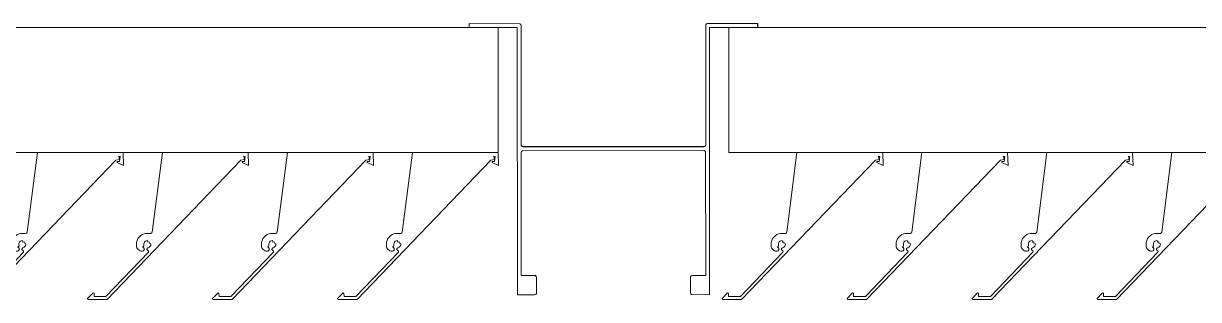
# Model space of a CAD drawing. Header units: millimetres. Extents: x -220592 to 404889, y -217665 to 38245.
# Drawn here: x 7766.43 to 7772.54, y -48111.6 to -48110.16 of the extents above; entities that cross this region are included whole.
import ezdxf

# ---------------------------------------------------------------- set-up
doc = ezdxf.new("R2010")
doc.units = ezdxf.units.MM
doc.linetypes.add('XKITLINE00', pattern=[0])
doc.layers.add('Part', color=7, linetype='Continuous', lineweight=0)

# ---------------------------------------------------------------- blocks, each defined once
blk = doc.blocks.new('*A15319')
at = {"layer": 'Part', "color": 7, "linetype": 'XKITLINE00', "lineweight": 0}
for p, q in [((28.806118, 98.970988), (28.859122, 99.384796)), ((29.283123, 99.365107), (29.286027, 99.348091)), ((29.289696, 99.363071), (29.283123, 99.365107)), ((29.286556, 99.338088), (29.289696, 99.363071)), ((29.304826, 99.384796), (29.30744, 99.317301)), ((29.267484, 99.345194), (28.571238, 98.620072)), ((29.286027, 99.348091), (29.267484, 99.345194)), ((29.273953, 99.332836), (29.274365, 99.337959)), ((29.30744, 99.317301), (29.273953, 99.332836)), ((29.274365, 99.337959), (29.286556, 99.338088)), ((28.727767, 98.927112), (28.73214, 98.936375)), ((28.73214, 98.936375), (28.738118, 98.944691)), ((28.738118, 98.944691), (28.745505, 98.951787)), ((28.745505, 98.951787), (28.754055, 98.957427)), ((28.754055, 98.957427), (28.763485, 98.961425)), ((28.763485, 98.961425), (28.773484, 98.963648)), ((28.773484, 98.963648), (28.78372, 98.964023)), ((28.78372, 98.964023), (28.793854, 98.962537)), ((28.793854, 98.962537), (28.799376, 98.962776)), ((28.799376, 98.962776), (28.803928, 98.965913)), ((28.803928, 98.965913), (28.806118, 98.970988)), ((28.724359, 98.906998), (28.725144, 98.917211)), ((28.724457, 98.900199), (28.724359, 98.906998)), ((28.725093, 98.894471), (28.724457, 98.900199)), ((28.726812, 98.88897), (28.725093, 98.894471)), ((28.725144, 98.917211), (28.727767, 98.927112)), ((28.729552, 98.8839), (28.726812, 98.88897)), ((28.73321, 98.879447), (28.729552, 98.8839)), ((28.737653, 98.875775), (28.73321, 98.879447)), ((28.742716, 98.873021), (28.737653, 98.875775)), ((28.748212, 98.871286), (28.742716, 98.873021)), ((28.755982, 98.87079), (28.748212, 98.871286)), ((28.761456, 98.87343), (28.755982, 98.87079)), ((28.760996, 98.89478), (28.756015, 98.89275)), ((28.756015, 98.89275), (28.761487, 98.889808)), ((28.763403, 98.899591), (28.760996, 98.89478)), ((28.764693, 98.878574), (28.761456, 98.87343)), ((28.761487, 98.889808), (28.764705, 98.884652)), ((28.762842, 98.912009), (28.762498, 98.905509)), ((28.762498, 98.905509), (28.763403, 98.899591)), ((28.76544, 98.917977), (28.762842, 98.912009)), ((28.764705, 98.884652), (28.764693, 98.878574)), ((28.769962, 98.922659), (28.76544, 98.917977)), ((28.775836, 98.925461), (28.769962, 98.922659)), ((28.78232, 98.92603), (28.775836, 98.925461)), ((28.778885, 98.879401), (28.779091, 98.885295)), ((28.782739, 98.874937), (28.778885, 98.879401)), ((28.779091, 98.885295), (28.783248, 98.889478)), ((28.783426, 98.918325), (28.78232, 98.92603)), ((28.787366, 98.871282), (28.782739, 98.874937)), ((28.783248, 98.889478), (28.790822, 98.892592)), ((28.790486, 98.919494), (28.783426, 98.918325)), ((28.786274, 98.866123), (28.787366, 98.871282)), ((28.79143, 98.912329), (28.790486, 98.919494)), ((28.790822, 98.892592), (28.795608, 98.897259)), ((28.79882, 98.910007), (28.79143, 98.912329)), ((28.795608, 98.897259), (28.798398, 98.903335)), ((28.798398, 98.903335), (28.79882, 98.910007)), ((28.564871, 98.635107), (28.786274, 98.866123)), ((28.469619, 98.625306), (28.498507, 98.653955)), ((28.472087, 98.620625), (28.469619, 98.625306)), ((28.498507, 98.653955), (28.503428, 98.65287)), ((28.503428, 98.65287), (28.503525, 98.63545)), ((28.503525, 98.63545), (28.564871, 98.635107)), ((28.571238, 98.620072), (28.472087, 98.620625))]:
    blk.add_line(p, q, dxfattribs=at)
blk = doc.blocks.new('*A15320')
at = {"layer": 'Part', "color": 7, "linetype": 'XKITLINE00', "lineweight": 0}
for p, q in [((29.456118, 98.970988), (29.509122, 99.384796)), ((29.933123, 99.365107), (29.936027, 99.348091)), ((29.939696, 99.363071), (29.933123, 99.365107)), ((29.936556, 99.338088), (29.939696, 99.363071)), ((29.954826, 99.384796), (29.95744, 99.317301)), ((29.917484, 99.345194), (29.221238, 98.620072)), ((29.936027, 99.348091), (29.917484, 99.345194)), ((29.923953, 99.332836), (29.924365, 99.337959)), ((29.95744, 99.317301), (29.923953, 99.332836)), ((29.924365, 99.337959), (29.936556, 99.338088)), ((29.377767, 98.927112), (29.38214, 98.936375)), ((29.38214, 98.936375), (29.388118, 98.944691)), ((29.388118, 98.944691), (29.395505, 98.951787)), ((29.395505, 98.951787), (29.404055, 98.957427)), ((29.404055, 98.957427), (29.413485, 98.961425)), ((29.413485, 98.961425), (29.423484, 98.963648)), ((29.423484, 98.963648), (29.43372, 98.964023)), ((29.43372, 98.964023), (29.443854, 98.962537)), ((29.443854, 98.962537), (29.449376, 98.962776)), ((29.449376, 98.962776), (29.453928, 98.965913)), ((29.453928, 98.965913), (29.456118, 98.970988)), ((29.374359, 98.906998), (29.375144, 98.917211)), ((29.374457, 98.900199), (29.374359, 98.906998)), ((29.375093, 98.894471), (29.374457, 98.900199)), ((29.376812, 98.88897), (29.375093, 98.894471)), ((29.375144, 98.917211), (29.377767, 98.927112)), ((29.379552, 98.8839), (29.376812, 98.88897)), ((29.38321, 98.879447), (29.379552, 98.8839)), ((29.387653, 98.875775), (29.38321, 98.879447)), ((29.392716, 98.873021), (29.387653, 98.875775)), ((29.398212, 98.871286), (29.392716, 98.873021)), ((29.405982, 98.87079), (29.398212, 98.871286)), ((29.411456, 98.87343), (29.405982, 98.87079)), ((29.410996, 98.89478), (29.406015, 98.89275)), ((29.406015, 98.89275), (29.411487, 98.889808)), ((29.413403, 98.899591), (29.410996, 98.89478)), ((29.414693, 98.878574), (29.411456, 98.87343)), ((29.411487, 98.889808), (29.414705, 98.884652)), ((29.412842, 98.912009), (29.412498, 98.905509)), ((29.412498, 98.905509), (29.413403, 98.899591)), ((29.41544, 98.917977), (29.412842, 98.912009)), ((29.414705, 98.884652), (29.414693, 98.878574)), ((29.419962, 98.922659), (29.41544, 98.917977)), ((29.425836, 98.925461), (29.419962, 98.922659)), ((29.43232, 98.92603), (29.425836, 98.925461)), ((29.428885, 98.879401), (29.429091, 98.885295)), ((29.432739, 98.874937), (29.428885, 98.879401)), ((29.429091, 98.885295), (29.433248, 98.889478)), ((29.433426, 98.918325), (29.43232, 98.92603)), ((29.437366, 98.871282), (29.432739, 98.874937)), ((29.433248, 98.889478), (29.440822, 98.892592)), ((29.440486, 98.919494), (29.433426, 98.918325)), ((29.436274, 98.866123), (29.437366, 98.871282)), ((29.44143, 98.912329), (29.440486, 98.919494)), ((29.440822, 98.892592), (29.445608, 98.897259)), ((29.44882, 98.910007), (29.44143, 98.912329)), ((29.445608, 98.897259), (29.448398, 98.903335)), ((29.448398, 98.903335), (29.44882, 98.910007)), ((29.214871, 98.635107), (29.436274, 98.866123)), ((29.119619, 98.625306), (29.148507, 98.653955)), ((29.122087, 98.620625), (29.119619, 98.625306)), ((29.148507, 98.653955), (29.153428, 98.65287)), ((29.153428, 98.65287), (29.153525, 98.63545)), ((29.153525, 98.63545), (29.214871, 98.635107)), ((29.221238, 98.620072), (29.122087, 98.620625))]:
    blk.add_line(p, q, dxfattribs=at)
blk = doc.blocks.new('*A15321')
at = {"layer": 'Part', "color": 7, "linetype": 'XKITLINE00', "lineweight": 0}
for p, q in [((30.106118, 98.970988), (30.159122, 99.384796)), ((30.583123, 99.365107), (30.586027, 99.348091)), ((30.589696, 99.363071), (30.583123, 99.365107)), ((30.586556, 99.338088), (30.589696, 99.363071)), ((30.604826, 99.384796), (30.60744, 99.317301)), ((30.567484, 99.345194), (29.871238, 98.620072)), ((30.586027, 99.348091), (30.567484, 99.345194)), ((30.573953, 99.332836), (30.574365, 99.337959)), ((30.60744, 99.317301), (30.573953, 99.332836)), ((30.574365, 99.337959), (30.586556, 99.338088)), ((30.027767, 98.927112), (30.03214, 98.936375)), ((30.03214, 98.936375), (30.038118, 98.944691)), ((30.038118, 98.944691), (30.045505, 98.951787)), ((30.045505, 98.951787), (30.054055, 98.957427)), ((30.054055, 98.957427), (30.063485, 98.961425)), ((30.063485, 98.961425), (30.073484, 98.963648)), ((30.073484, 98.963648), (30.08372, 98.964023)), ((30.08372, 98.964023), (30.093854, 98.962537)), ((30.093854, 98.962537), (30.099376, 98.962776)), ((30.099376, 98.962776), (30.103928, 98.965913)), ((30.103928, 98.965913), (30.106118, 98.970988)), ((30.024359, 98.906998), (30.025144, 98.917211)), ((30.024457, 98.900199), (30.024359, 98.906998)), ((30.025093, 98.894471), (30.024457, 98.900199)), ((30.026812, 98.88897), (30.025093, 98.894471)), ((30.025144, 98.917211), (30.027767, 98.927112)), ((30.029552, 98.8839), (30.026812, 98.88897)), ((30.03321, 98.879447), (30.029552, 98.8839)), ((30.037653, 98.875775), (30.03321, 98.879447)), ((30.042716, 98.873021), (30.037653, 98.875775)), ((30.048212, 98.871286), (30.042716, 98.873021)), ((30.055982, 98.87079), (30.048212, 98.871286)), ((30.061456, 98.87343), (30.055982, 98.87079)), ((30.060996, 98.89478), (30.056015, 98.89275)), ((30.056015, 98.89275), (30.061487, 98.889808)), ((30.063403, 98.899591), (30.060996, 98.89478)), ((30.064693, 98.878574), (30.061456, 98.87343)), ((30.061487, 98.889808), (30.064705, 98.884652)), ((30.062842, 98.912009), (30.062498, 98.905509)), ((30.062498, 98.905509), (30.063403, 98.899591)), ((30.06544, 98.917977), (30.062842, 98.912009)), ((30.064705, 98.884652), (30.064693, 98.878574)), ((30.069962, 98.922659), (30.06544, 98.917977)), ((30.075836, 98.925461), (30.069962, 98.922659)), ((30.08232, 98.92603), (30.075836, 98.925461)), ((30.078885, 98.879401), (30.079091, 98.885295)), ((30.082739, 98.874937), (30.078885, 98.879401)), ((30.079091, 98.885295), (30.083248, 98.889478)), ((30.083426, 98.918325), (30.08232, 98.92603)), ((30.087366, 98.871282), (30.082739, 98.874937)), ((30.083248, 98.889478), (30.090822, 98.892592)), ((30.090486, 98.919494), (30.083426, 98.918325)), ((30.086274, 98.866123), (30.087366, 98.871282)), ((30.09143, 98.912329), (30.090486, 98.919494)), ((30.090822, 98.892592), (30.095608, 98.897259)), ((30.09882, 98.910007), (30.09143, 98.912329)), ((30.095608, 98.897259), (30.098398, 98.903335)), ((30.098398, 98.903335), (30.09882, 98.910007)), ((29.864871, 98.635107), (30.086274, 98.866123)), ((29.769619, 98.625306), (29.798507, 98.653955)), ((29.772087, 98.620625), (29.769619, 98.625306)), ((29.798507, 98.653955), (29.803428, 98.65287)), ((29.803428, 98.65287), (29.803525, 98.63545)), ((29.803525, 98.63545), (29.864871, 98.635107)), ((29.871238, 98.620072), (29.772087, 98.620625))]:
    blk.add_line(p, q, dxfattribs=at)
blk = doc.blocks.new('*A15322')
at = {"layer": 'Part', "color": 7, "linetype": 'XKITLINE00', "lineweight": 0}
for p, q in [((31.25483, 100.034796), (17.454944, 100.034796)), ((31.25483, 99.384796), (31.25483, 100.034796)), ((31.25483, 99.384796), (17.454944, 99.384796))]:
    blk.add_line(p, q, dxfattribs=at)
blk = doc.blocks.new('*A15323')
at = {"layer": 'Part', "color": 7, "linetype": 'XKITLINE00', "lineweight": 0}
for p, q in [((30.756118, 98.970988), (30.809122, 99.384796)), ((31.233123, 99.365107), (31.236027, 99.348091)), ((31.239696, 99.363071), (31.233123, 99.365107)), ((31.236556, 99.338088), (31.239696, 99.363071)), ((31.25483, 99.384682), (31.25744, 99.317301)), ((31.217484, 99.345194), (30.521238, 98.620072)), ((31.236027, 99.348091), (31.217484, 99.345194)), ((31.223953, 99.332836), (31.224365, 99.337959)), ((31.25744, 99.317301), (31.223953, 99.332836)), ((31.224365, 99.337959), (31.236556, 99.338088)), ((30.677767, 98.927112), (30.68214, 98.936375)), ((30.68214, 98.936375), (30.688118, 98.944691)), ((30.688118, 98.944691), (30.695505, 98.951787)), ((30.695505, 98.951787), (30.704055, 98.957427)), ((30.704055, 98.957427), (30.713485, 98.961425)), ((30.713485, 98.961425), (30.723484, 98.963648)), ((30.723484, 98.963648), (30.73372, 98.964023)), ((30.73372, 98.964023), (30.743854, 98.962537)), ((30.743854, 98.962537), (30.749376, 98.962776)), ((30.749376, 98.962776), (30.753928, 98.965913)), ((30.753928, 98.965913), (30.756118, 98.970988)), ((30.674359, 98.906998), (30.675144, 98.917211)), ((30.674457, 98.900199), (30.674359, 98.906998)), ((30.675093, 98.894471), (30.674457, 98.900199)), ((30.676812, 98.88897), (30.675093, 98.894471)), ((30.675144, 98.917211), (30.677767, 98.927112)), ((30.679552, 98.8839), (30.676812, 98.88897)), ((30.68321, 98.879447), (30.679552, 98.8839)), ((30.687653, 98.875775), (30.68321, 98.879447)), ((30.692716, 98.873021), (30.687653, 98.875775)), ((30.698212, 98.871286), (30.692716, 98.873021)), ((30.705982, 98.87079), (30.698212, 98.871286)), ((30.711456, 98.87343), (30.705982, 98.87079)), ((30.710996, 98.89478), (30.706015, 98.89275)), ((30.706015, 98.89275), (30.711487, 98.889808)), ((30.713403, 98.899591), (30.710996, 98.89478)), ((30.714693, 98.878574), (30.711456, 98.87343)), ((30.711487, 98.889808), (30.714705, 98.884652)), ((30.712842, 98.912009), (30.712498, 98.905509)), ((30.712498, 98.905509), (30.713403, 98.899591)), ((30.71544, 98.917977), (30.712842, 98.912009)), ((30.714705, 98.884652), (30.714693, 98.878574)), ((30.719962, 98.922659), (30.71544, 98.917977)), ((30.725836, 98.925461), (30.719962, 98.922659)), ((30.73232, 98.92603), (30.725836, 98.925461)), ((30.728885, 98.879401), (30.729091, 98.885295)), ((30.732739, 98.874937), (30.728885, 98.879401)), ((30.729091, 98.885295), (30.733248, 98.889478)), ((30.733426, 98.918325), (30.73232, 98.92603)), ((30.737366, 98.871282), (30.732739, 98.874937)), ((30.733248, 98.889478), (30.740822, 98.892592)), ((30.740486, 98.919494), (30.733426, 98.918325)), ((30.736274, 98.866123), (30.737366, 98.871282)), ((30.74143, 98.912329), (30.740486, 98.919494)), ((30.740822, 98.892592), (30.745608, 98.897259)), ((30.74882, 98.910007), (30.74143, 98.912329)), ((30.745608, 98.897259), (30.748398, 98.903335)), ((30.748398, 98.903335), (30.74882, 98.910007)), ((30.514871, 98.635107), (30.736274, 98.866123)), ((30.419619, 98.625306), (30.448507, 98.653955)), ((30.422087, 98.620625), (30.419619, 98.625306)), ((30.448507, 98.653955), (30.453428, 98.65287)), ((30.453428, 98.65287), (30.453525, 98.63545)), ((30.453525, 98.63545), (30.514871, 98.635107)), ((30.521238, 98.620072), (30.422087, 98.620625))]:
    blk.add_line(p, q, dxfattribs=at)
blk = doc.blocks.new('*A15324')
at = {"layer": 'Part', "color": 7, "linetype": 'XKITLINE00', "lineweight": 0}
for p, q in [((31.368549, 100.053535), (31.104722, 100.05425)), ((31.104722, 100.05425), (31.104725, 100.03425)), ((31.104725, 100.03425), (31.354725, 100.034294)), ((31.354725, 100.034294), (31.354968, 98.644294)), ((31.373037, 100.049853), (31.368549, 100.053535)), ((31.374723, 100.044297), (31.373037, 100.049853)), ((31.375594, 99.420471), (31.374723, 100.044297)), ((32.335484, 100.048292), (32.334832, 99.424465)), ((32.339166, 100.05278), (32.335484, 100.048292)), ((32.344722, 100.054467), (32.339166, 100.05278)), ((32.604722, 100.054512), (32.344722, 100.054467)), ((32.354725, 100.034468), (32.604725, 100.034512)), ((32.354968, 98.644468), (32.354725, 100.034468)), ((32.604725, 100.034512), (32.604722, 100.054512)), ((31.379277, 99.415983), (31.375594, 99.420471)), ((32.333147, 99.418909), (32.32866, 99.415225)), ((32.334832, 99.424465), (32.333147, 99.418909)), ((31.374839, 99.384297), (31.376523, 99.389853)), ((31.37495, 98.744297), (31.374839, 99.384297)), ((31.376523, 99.389853), (31.38101, 99.393537)), ((31.384833, 99.414299), (31.379277, 99.415983)), ((31.38101, 99.393537), (32.324837, 99.394463)), ((32.324833, 99.414463), (31.384833, 99.414299)), ((32.32866, 99.415225), (32.324833, 99.414463)), ((32.324837, 99.394463), (32.330393, 99.392779)), ((32.330393, 99.392779), (32.334077, 99.388292)), ((32.334077, 99.388292), (32.33495, 98.744465)), ((31.448777, 98.743549), (31.37495, 98.744297)), ((31.453266, 98.739867), (31.448777, 98.743549)), ((31.454952, 98.734311), (31.453266, 98.739867)), ((31.454206, 98.650484), (31.454952, 98.734311)), ((32.255713, 98.738278), (32.254966, 98.654451)), ((32.259395, 98.742766), (32.255713, 98.738278)), ((32.26495, 98.744453), (32.259395, 98.742766)), ((32.33495, 98.744465), (32.26495, 98.744453)), ((31.354968, 98.644294), (31.444968, 98.64431)), ((31.444968, 98.64431), (31.450523, 98.645996)), ((31.450523, 98.645996), (31.454206, 98.650484)), ((32.254966, 98.654451), (32.256652, 98.648896)), ((32.256652, 98.648896), (32.261141, 98.645213)), ((32.261141, 98.645213), (32.354968, 98.644468))]:
    blk.add_line(p, q, dxfattribs=at)
blk = doc.blocks.new('*A15330')
at = {"layer": 'Part', "color": 7, "linetype": 'XKITLINE00', "lineweight": 0}
for p, q in [((34.706118, 98.970988), (34.759122, 99.384796)), ((35.183123, 99.365107), (35.186027, 99.348091)), ((35.189696, 99.363071), (35.183123, 99.365107)), ((35.186556, 99.338088), (35.189696, 99.363071)), ((35.204826, 99.384796), (35.20744, 99.317301)), ((35.167484, 99.345194), (34.471238, 98.620072)), ((35.186027, 99.348091), (35.167484, 99.345194)), ((35.173953, 99.332836), (35.174365, 99.337959)), ((35.20744, 99.317301), (35.173953, 99.332836)), ((35.174365, 99.337959), (35.186556, 99.338088)), ((34.627767, 98.927112), (34.63214, 98.936375)), ((34.63214, 98.936375), (34.638118, 98.944691)), ((34.638118, 98.944691), (34.645505, 98.951787)), ((34.645505, 98.951787), (34.654055, 98.957427)), ((34.654055, 98.957427), (34.663485, 98.961425)), ((34.663485, 98.961425), (34.673484, 98.963648)), ((34.673484, 98.963648), (34.68372, 98.964023)), ((34.68372, 98.964023), (34.693854, 98.962537)), ((34.693854, 98.962537), (34.699376, 98.962776)), ((34.699376, 98.962776), (34.703928, 98.965913)), ((34.703928, 98.965913), (34.706118, 98.970988)), ((34.624359, 98.906998), (34.625144, 98.917211)), ((34.624457, 98.900199), (34.624359, 98.906998)), ((34.625093, 98.894471), (34.624457, 98.900199)), ((34.626812, 98.88897), (34.625093, 98.894471)), ((34.625144, 98.917211), (34.627767, 98.927112)), ((34.629552, 98.8839), (34.626812, 98.88897)), ((34.63321, 98.879447), (34.629552, 98.8839)), ((34.637653, 98.875775), (34.63321, 98.879447)), ((34.642716, 98.873021), (34.637653, 98.875775)), ((34.648212, 98.871286), (34.642716, 98.873021)), ((34.655982, 98.87079), (34.648212, 98.871286)), ((34.661456, 98.87343), (34.655982, 98.87079)), ((34.660996, 98.89478), (34.656015, 98.89275)), ((34.656015, 98.89275), (34.661487, 98.889808)), ((34.663403, 98.899591), (34.660996, 98.89478)), ((34.664693, 98.878574), (34.661456, 98.87343)), ((34.661487, 98.889808), (34.664705, 98.884652)), ((34.662842, 98.912009), (34.662498, 98.905509)), ((34.662498, 98.905509), (34.663403, 98.899591)), ((34.66544, 98.917977), (34.662842, 98.912009)), ((34.664705, 98.884652), (34.664693, 98.878574)), ((34.669962, 98.922659), (34.66544, 98.917977)), ((34.675836, 98.925461), (34.669962, 98.922659)), ((34.68232, 98.92603), (34.675836, 98.925461)), ((34.678885, 98.879401), (34.679091, 98.885295)), ((34.682739, 98.874937), (34.678885, 98.879401)), ((34.679091, 98.885295), (34.683248, 98.889478)), ((34.683426, 98.918325), (34.68232, 98.92603)), ((34.687366, 98.871282), (34.682739, 98.874937)), ((34.683248, 98.889478), (34.690822, 98.892592)), ((34.690486, 98.919494), (34.683426, 98.918325)), ((34.686274, 98.866123), (34.687366, 98.871282)), ((34.69143, 98.912329), (34.690486, 98.919494)), ((34.690822, 98.892592), (34.695608, 98.897259)), ((34.69882, 98.910007), (34.69143, 98.912329)), ((34.695608, 98.897259), (34.698398, 98.903335)), ((34.698398, 98.903335), (34.69882, 98.910007)), ((34.464871, 98.635107), (34.686274, 98.866123)), ((34.369619, 98.625306), (34.398507, 98.653955)), ((34.372087, 98.620625), (34.369619, 98.625306)), ((34.398507, 98.653955), (34.403428, 98.65287)), ((34.403428, 98.65287), (34.403525, 98.63545)), ((34.403525, 98.63545), (34.464871, 98.635107)), ((34.471238, 98.620072), (34.372087, 98.620625))]:
    blk.add_line(p, q, dxfattribs=at)
blk = doc.blocks.new('*A15331')
at = {"layer": 'Part', "color": 7, "linetype": 'XKITLINE00', "lineweight": 0}
for p, q in [((34.056118, 98.970988), (34.109122, 99.384796)), ((34.533123, 99.365107), (34.536027, 99.348091)), ((34.539696, 99.363071), (34.533123, 99.365107)), ((34.536556, 99.338088), (34.539696, 99.363071)), ((34.554826, 99.384796), (34.55744, 99.317301)), ((34.517484, 99.345194), (33.821238, 98.620072)), ((34.536027, 99.348091), (34.517484, 99.345194)), ((34.523953, 99.332836), (34.524365, 99.337959)), ((34.55744, 99.317301), (34.523953, 99.332836)), ((34.524365, 99.337959), (34.536556, 99.338088)), ((33.977767, 98.927112), (33.98214, 98.936375)), ((33.98214, 98.936375), (33.988118, 98.944691)), ((33.988118, 98.944691), (33.995505, 98.951787)), ((33.995505, 98.951787), (34.004055, 98.957427)), ((34.004055, 98.957427), (34.013485, 98.961425)), ((34.013485, 98.961425), (34.023484, 98.963648)), ((34.023484, 98.963648), (34.03372, 98.964023)), ((34.03372, 98.964023), (34.043854, 98.962537)), ((34.043854, 98.962537), (34.049376, 98.962776)), ((34.049376, 98.962776), (34.053928, 98.965913)), ((34.053928, 98.965913), (34.056118, 98.970988)), ((33.974359, 98.906998), (33.975144, 98.917211)), ((33.974457, 98.900199), (33.974359, 98.906998)), ((33.975093, 98.894471), (33.974457, 98.900199)), ((33.976812, 98.88897), (33.975093, 98.894471)), ((33.975144, 98.917211), (33.977767, 98.927112)), ((33.979552, 98.8839), (33.976812, 98.88897)), ((33.98321, 98.879447), (33.979552, 98.8839)), ((33.987653, 98.875775), (33.98321, 98.879447)), ((33.992716, 98.873021), (33.987653, 98.875775)), ((33.998212, 98.871286), (33.992716, 98.873021)), ((34.005982, 98.87079), (33.998212, 98.871286)), ((34.011456, 98.87343), (34.005982, 98.87079)), ((34.010996, 98.89478), (34.006015, 98.89275)), ((34.006015, 98.89275), (34.011487, 98.889808)), ((34.013403, 98.899591), (34.010996, 98.89478)), ((34.014693, 98.878574), (34.011456, 98.87343)), ((34.011487, 98.889808), (34.014705, 98.884652)), ((34.012842, 98.912009), (34.012498, 98.905509)), ((34.012498, 98.905509), (34.013403, 98.899591)), ((34.01544, 98.917977), (34.012842, 98.912009)), ((34.014705, 98.884652), (34.014693, 98.878574)), ((34.019962, 98.922659), (34.01544, 98.917977)), ((34.025836, 98.925461), (34.019962, 98.922659)), ((34.03232, 98.92603), (34.025836, 98.925461)), ((34.028885, 98.879401), (34.029091, 98.885295)), ((34.032739, 98.874937), (34.028885, 98.879401)), ((34.029091, 98.885295), (34.033248, 98.889478)), ((34.033426, 98.918325), (34.03232, 98.92603)), ((34.037366, 98.871282), (34.032739, 98.874937)), ((34.033248, 98.889478), (34.040822, 98.892592)), ((34.040486, 98.919494), (34.033426, 98.918325)), ((34.036274, 98.866123), (34.037366, 98.871282)), ((34.04143, 98.912329), (34.040486, 98.919494)), ((34.040822, 98.892592), (34.045608, 98.897259)), ((34.04882, 98.910007), (34.04143, 98.912329)), ((34.045608, 98.897259), (34.048398, 98.903335)), ((34.048398, 98.903335), (34.04882, 98.910007)), ((33.814871, 98.635107), (34.036274, 98.866123)), ((33.719619, 98.625306), (33.748507, 98.653955)), ((33.722087, 98.620625), (33.719619, 98.625306)), ((33.748507, 98.653955), (33.753428, 98.65287)), ((33.753428, 98.65287), (33.753525, 98.63545)), ((33.753525, 98.63545), (33.814871, 98.635107)), ((33.821238, 98.620072), (33.722087, 98.620625))]:
    blk.add_line(p, q, dxfattribs=at)
blk = doc.blocks.new('*A15332')
at = {"layer": 'Part', "color": 7, "linetype": 'XKITLINE00', "lineweight": 0}
for p, q in [((33.406118, 98.970988), (33.459122, 99.384796)), ((33.883123, 99.365107), (33.886027, 99.348091)), ((33.889696, 99.363071), (33.883123, 99.365107)), ((33.886556, 99.338088), (33.889696, 99.363071)), ((33.904826, 99.384796), (33.90744, 99.317301)), ((33.867484, 99.345194), (33.171238, 98.620072)), ((33.886027, 99.348091), (33.867484, 99.345194)), ((33.873953, 99.332836), (33.874365, 99.337959)), ((33.90744, 99.317301), (33.873953, 99.332836)), ((33.874365, 99.337959), (33.886556, 99.338088)), ((33.327767, 98.927112), (33.33214, 98.936375)), ((33.33214, 98.936375), (33.338118, 98.944691)), ((33.338118, 98.944691), (33.345505, 98.951787)), ((33.345505, 98.951787), (33.354055, 98.957427)), ((33.354055, 98.957427), (33.363485, 98.961425)), ((33.363485, 98.961425), (33.373484, 98.963648)), ((33.373484, 98.963648), (33.38372, 98.964023)), ((33.38372, 98.964023), (33.393854, 98.962537)), ((33.393854, 98.962537), (33.399376, 98.962776)), ((33.399376, 98.962776), (33.403928, 98.965913)), ((33.403928, 98.965913), (33.406118, 98.970988)), ((33.324359, 98.906998), (33.325144, 98.917211)), ((33.324457, 98.900199), (33.324359, 98.906998)), ((33.325093, 98.894471), (33.324457, 98.900199)), ((33.326812, 98.88897), (33.325093, 98.894471)), ((33.325144, 98.917211), (33.327767, 98.927112)), ((33.329552, 98.8839), (33.326812, 98.88897)), ((33.33321, 98.879447), (33.329552, 98.8839)), ((33.337653, 98.875775), (33.33321, 98.879447)), ((33.342716, 98.873021), (33.337653, 98.875775)), ((33.348212, 98.871286), (33.342716, 98.873021)), ((33.355982, 98.87079), (33.348212, 98.871286)), ((33.361456, 98.87343), (33.355982, 98.87079)), ((33.360996, 98.89478), (33.356015, 98.89275)), ((33.356015, 98.89275), (33.361487, 98.889808)), ((33.363403, 98.899591), (33.360996, 98.89478)), ((33.364693, 98.878574), (33.361456, 98.87343)), ((33.361487, 98.889808), (33.364705, 98.884652)), ((33.362842, 98.912009), (33.362498, 98.905509)), ((33.362498, 98.905509), (33.363403, 98.899591)), ((33.36544, 98.917977), (33.362842, 98.912009)), ((33.364705, 98.884652), (33.364693, 98.878574)), ((33.369962, 98.922659), (33.36544, 98.917977)), ((33.375836, 98.925461), (33.369962, 98.922659)), ((33.38232, 98.92603), (33.375836, 98.925461)), ((33.378885, 98.879401), (33.379091, 98.885295)), ((33.382739, 98.874937), (33.378885, 98.879401)), ((33.379091, 98.885295), (33.383248, 98.889478)), ((33.383426, 98.918325), (33.38232, 98.92603)), ((33.387366, 98.871282), (33.382739, 98.874937)), ((33.383248, 98.889478), (33.390822, 98.892592)), ((33.390486, 98.919494), (33.383426, 98.918325)), ((33.386274, 98.866123), (33.387366, 98.871282)), ((33.39143, 98.912329), (33.390486, 98.919494)), ((33.390822, 98.892592), (33.395608, 98.897259)), ((33.39882, 98.910007), (33.39143, 98.912329)), ((33.395608, 98.897259), (33.398398, 98.903335)), ((33.398398, 98.903335), (33.39882, 98.910007)), ((33.164871, 98.635107), (33.386274, 98.866123)), ((33.069619, 98.625306), (33.098507, 98.653955)), ((33.072087, 98.620625), (33.069619, 98.625306)), ((33.098507, 98.653955), (33.103428, 98.65287)), ((33.103428, 98.65287), (33.103525, 98.63545)), ((33.103525, 98.63545), (33.164871, 98.635107)), ((33.171238, 98.620072), (33.072087, 98.620625))]:
    blk.add_line(p, q, dxfattribs=at)
blk = doc.blocks.new('*A15335')
at = {"layer": 'Part', "color": 7, "linetype": 'XKITLINE00', "lineweight": 0}
for p, q in [((32.756118, 98.970988), (32.809122, 99.384796)), ((33.233123, 99.365107), (33.236027, 99.348091)), ((33.239696, 99.363071), (33.233123, 99.365107)), ((33.236556, 99.338088), (33.239696, 99.363071)), ((33.254826, 99.384796), (33.25744, 99.317301)), ((33.217484, 99.345194), (32.521238, 98.620072)), ((33.236027, 99.348091), (33.217484, 99.345194)), ((33.223953, 99.332836), (33.224365, 99.337959)), ((33.25744, 99.317301), (33.223953, 99.332836)), ((33.224365, 99.337959), (33.236556, 99.338088)), ((32.677767, 98.927112), (32.68214, 98.936375)), ((32.68214, 98.936375), (32.688118, 98.944691)), ((32.688118, 98.944691), (32.695505, 98.951787)), ((32.695505, 98.951787), (32.704055, 98.957427)), ((32.704055, 98.957427), (32.713485, 98.961425)), ((32.713485, 98.961425), (32.723484, 98.963648)), ((32.723484, 98.963648), (32.73372, 98.964023)), ((32.73372, 98.964023), (32.743854, 98.962537)), ((32.743854, 98.962537), (32.749376, 98.962776)), ((32.749376, 98.962776), (32.753928, 98.965913)), ((32.753928, 98.965913), (32.756118, 98.970988)), ((32.674359, 98.906998), (32.675144, 98.917211)), ((32.674457, 98.900199), (32.674359, 98.906998)), ((32.675093, 98.894471), (32.674457, 98.900199)), ((32.676812, 98.88897), (32.675093, 98.894471)), ((32.675144, 98.917211), (32.677767, 98.927112)), ((32.679552, 98.8839), (32.676812, 98.88897)), ((32.68321, 98.879447), (32.679552, 98.8839)), ((32.687653, 98.875775), (32.68321, 98.879447)), ((32.692716, 98.873021), (32.687653, 98.875775)), ((32.698212, 98.871286), (32.692716, 98.873021)), ((32.705982, 98.87079), (32.698212, 98.871286)), ((32.711456, 98.87343), (32.705982, 98.87079)), ((32.710996, 98.89478), (32.706015, 98.89275)), ((32.706015, 98.89275), (32.711487, 98.889808)), ((32.713403, 98.899591), (32.710996, 98.89478)), ((32.714693, 98.878574), (32.711456, 98.87343)), ((32.711487, 98.889808), (32.714705, 98.884652)), ((32.712842, 98.912009), (32.712498, 98.905509)), ((32.712498, 98.905509), (32.713403, 98.899591)), ((32.71544, 98.917977), (32.712842, 98.912009)), ((32.714705, 98.884652), (32.714693, 98.878574)), ((32.719962, 98.922659), (32.71544, 98.917977)), ((32.725836, 98.925461), (32.719962, 98.922659)), ((32.73232, 98.92603), (32.725836, 98.925461)), ((32.728885, 98.879401), (32.729091, 98.885295)), ((32.732739, 98.874937), (32.728885, 98.879401)), ((32.729091, 98.885295), (32.733248, 98.889478)), ((32.733426, 98.918325), (32.73232, 98.92603)), ((32.737366, 98.871282), (32.732739, 98.874937)), ((32.733248, 98.889478), (32.740822, 98.892592)), ((32.740486, 98.919494), (32.733426, 98.918325)), ((32.736274, 98.866123), (32.737366, 98.871282)), ((32.74143, 98.912329), (32.740486, 98.919494)), ((32.740822, 98.892592), (32.745608, 98.897259)), ((32.74882, 98.910007), (32.74143, 98.912329)), ((32.745608, 98.897259), (32.748398, 98.903335)), ((32.748398, 98.903335), (32.74882, 98.910007)), ((32.514871, 98.635107), (32.736274, 98.866123)), ((32.419619, 98.625306), (32.448507, 98.653955)), ((32.422087, 98.620625), (32.419619, 98.625306)), ((32.448507, 98.653955), (32.453428, 98.65287)), ((32.453428, 98.65287), (32.453525, 98.63545)), ((32.453525, 98.63545), (32.514871, 98.635107)), ((32.521238, 98.620072), (32.422087, 98.620625))]:
    blk.add_line(p, q, dxfattribs=at)
blk = doc.blocks.new('*A15340')
at = {"layer": 'Part', "color": 7, "linetype": 'XKITLINE00', "lineweight": 0}
for p, q in [((38.53473, 100.034796), (32.454944, 100.034796)), ((32.454944, 99.384796), (32.454944, 100.034796)), ((38.53473, 99.384796), (38.53473, 100.034796)), ((38.53473, 99.384796), (32.454944, 99.384796))]:
    blk.add_line(p, q, dxfattribs=at)
blk = doc.blocks.new('*A15347')
at = {"layer": 'Part', "color": 7, "linetype": 'XKITLINE00', "lineweight": 0}
for p, q in [((31.368654, 100.054038), (31.104827, 100.054753)), ((31.104827, 100.054753), (31.104827, 100.05425)), ((31.373142, 100.050355), (31.368654, 100.054038)), ((31.374828, 100.0448), (31.373142, 100.050355)), ((31.375698, 99.420973), (31.374828, 100.0448)), ((32.335589, 100.048794), (32.335588, 100.048419)), ((32.339271, 100.053283), (32.335589, 100.048794)), ((32.344827, 100.054969), (32.339271, 100.053283)), ((32.604827, 100.055015), (32.344827, 100.054969)), ((32.355073, 98.644971), (32.35483, 100.034468)), ((32.60483, 100.035015), (32.604827, 100.055015)), ((31.379382, 99.416486), (31.375698, 99.420973)), ((32.333252, 99.419412), (32.328765, 99.415728)), ((31.375055, 98.7448), (31.374944, 99.384644)), ((31.384938, 99.414802), (31.379382, 99.416486)), ((32.324938, 99.414966), (31.384938, 99.414802)), ((32.328765, 99.415728), (32.324938, 99.414966)), ((31.448882, 98.744052), (31.375055, 98.7448)), ((31.453371, 98.740369), (31.448882, 98.744052)), ((31.455057, 98.734814), (31.453371, 98.740369)), ((31.45431, 98.650987), (31.455057, 98.734814)), ((32.255818, 98.738781), (32.255814, 98.738402)), ((32.2595, 98.743269), (32.255818, 98.738781)), ((32.265055, 98.744955), (32.2595, 98.743269)), ((32.33495, 98.744968), (32.265055, 98.744955))]:
    blk.add_line(p, q, dxfattribs=at)

msp = doc.modelspace()

# ---------------------------------------------------------------- block references
at = {"color": 7, "lineweight": 0}
for name in ['*A15324', '*A15347', '*A15322', '*A15340', '*A15319', '*A15320', '*A15321', '*A15323', '*A15335', '*A15332', '*A15331', '*A15330']:
    msp.add_blockref(name, (7737.6457, -48210.2152), dxfattribs=at)

doc.saveas('drawing.dxf')
